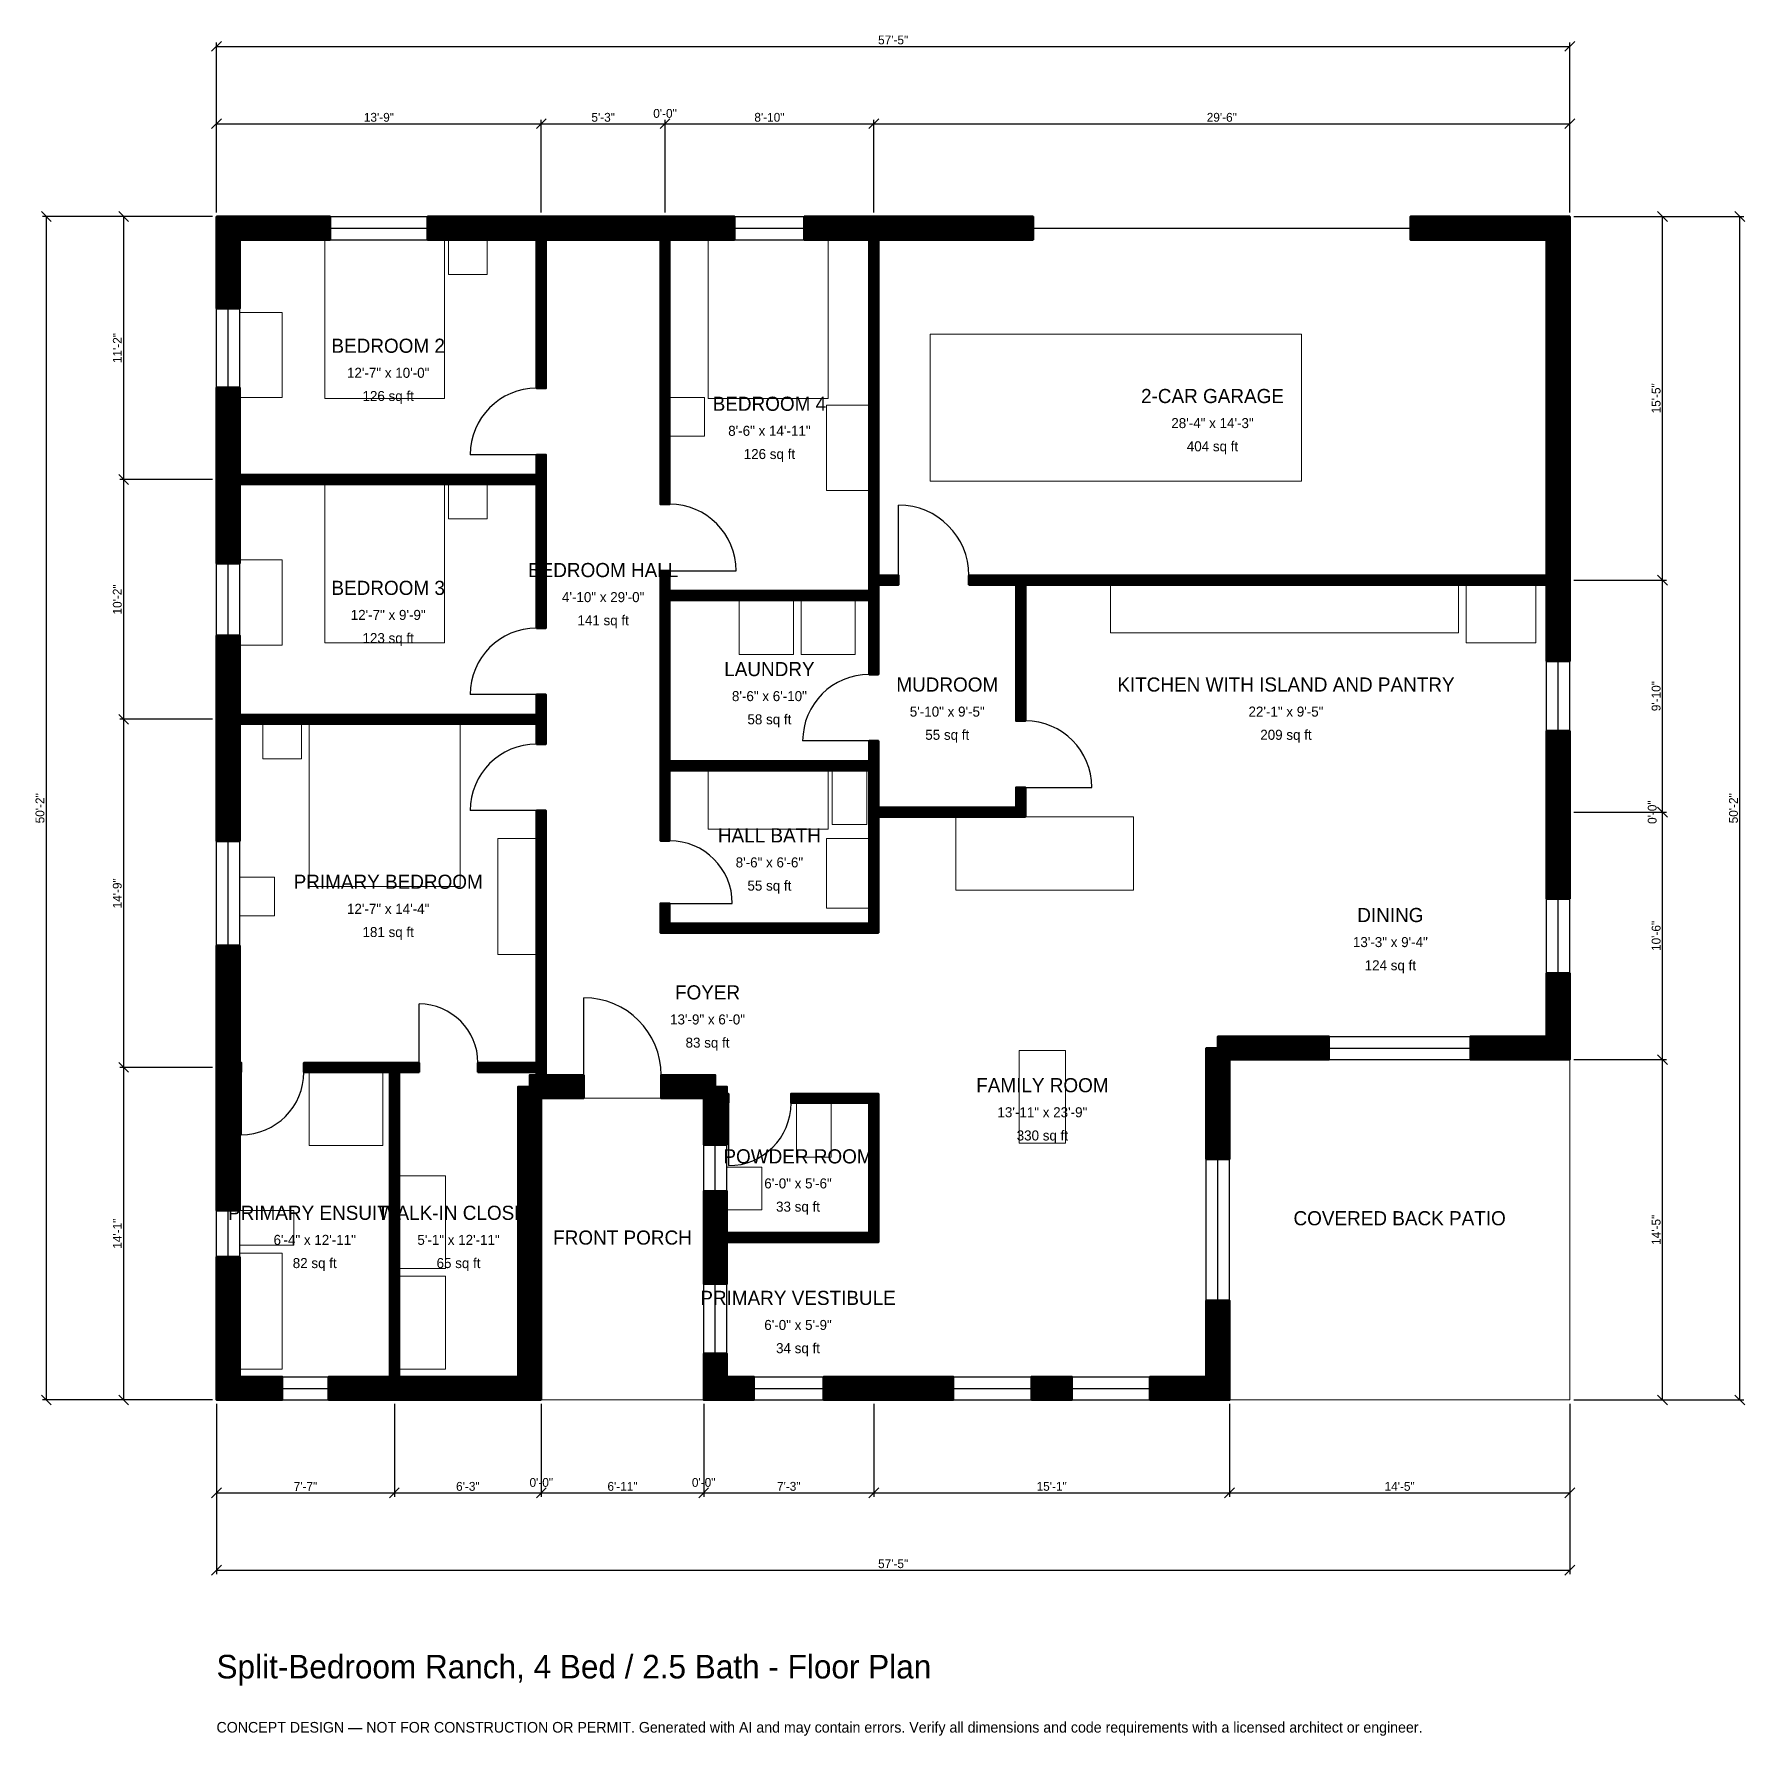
# Model space of a CAD drawing. Header units: inches. Extents: x -93 to 778, y -171 to 695.
import ezdxf
from ezdxf.enums import TextEntityAlignment as Align

# ---------------------------------------------------------------- set-up
doc = ezdxf.new("R2010")
doc.units = ezdxf.units.IN
doc.header["$MEASUREMENT"] = 0
doc.linetypes.add('DASHED', pattern=[0.6, 0.5, -0.1])
for name, color, linetype, lineweight in [('A-ANNO-DIMS', 1, 'Continuous', 13), ('A-ANNO-TEXT', 7, 'Continuous', 18), ('A-AREA-IDEN', 7, 'Continuous', 18), ('A-DOOR', 2, 'Continuous', 25), ('A-FLOR-FIXT', 9, 'Continuous', 13), ('A-FURN', 9, 'Continuous', 13), ('A-GLAZ', 4, 'Continuous', 25), ('A-SITE-PAVE', 8, 'Continuous', 13), ('A-WALL', 7, 'Continuous', 50), ('A-WALL-PATT', 8, 'Continuous', 13)]:
    doc.layers.add(name, color=color, linetype=linetype, lineweight=lineweight)
doc.dimstyles.new('PLAN', dxfattribs={"dimtxt": 4.5, "dimasz": 3, "dimexe": 2, "dimexo": 2, "dimgap": 1, "dimtad": 1, "dimdec": 0, "dimlunit": 4, "dimtsz": 2.5, "dimcen": 2.5, "dimclrd": 1, "dimclre": 1, "dimazin": 3, "dimtfac": 1, "dimtmove": 0, "dimatfit": 3})

msp = doc.modelspace()

# ---------------------------------------------------------------- hatches: boundary and pattern name
at = {"layer": 'A-WALL-PATT'}
h = msp.add_hatch(dxfattribs=at)
h.set_pattern_fill('ANSI31', color=8, scale=0.8)
h.paths.add_polyline_path([(165.3544, 0), (165.3543, 0), (165.3543, 0), (153.5433, 0), (153.5433, 0), (96.4567, 0), (92.9134, 0), (92.9134, 0), (88.189, 0), (88.189, 0), (84.6457, 0), (57.0866, 0), (57.0866, 11.811), (84.6457, 11.811), (88.189, 11.811), (88.189, 166.9291), (44.4882, 166.9291), (44.4882, 171.6535), (88.189, 171.6535), (92.9134, 171.6535), (103.1496, 171.6535), (103.1496, 166.9291), (92.9134, 166.9291), (92.9134, 11.811), (96.4567, 11.811), (153.5433, 11.811), (153.5433, 159.4488), (159.4488, 159.4488), (159.4488, 165.3543), (162.9921, 165.3543), (162.9921, 166.9291), (133.0709, 166.9291), (133.0709, 171.6535), (162.9921, 171.6535), (162.9921, 171.6535), (162.9921, 237.7953), (162.9921, 242.5197), (162.9921, 300), (167.7165, 300), (167.7165, 242.5197), (167.7165, 237.7953), (167.7165, 166.9291), (167.7165, 166.9291), (167.7165, 165.3543), (187.0079, 165.3543), (187.0079, 153.5433), (167.7165, 153.5433), (167.7165, 153.5433), (165.3544, 153.5433), (165.3544, 151.1811), (165.3543, 151.1811), (165.3543, 11.811), (165.3544, 11.811), (165.3544, 0)])
h.paths.add_polyline_path([(11.811, 0), (11.811, 0), (0, 0), (0, 0), (0, 0), (0, 11.811), (0, 11.811), (0, 72.8346), (11.811, 72.8346), (11.811, 11.811), (33.4646, 11.811), (33.4646, 0), (11.811, 0)])
h.paths.add_polyline_path([(0, 163.3858), (0, 166.9291), (0, 166.9291), (0, 171.6535), (0, 171.6535), (0, 175.1969), (0, 231.2992), (11.811, 231.2992), (11.811, 175.1969), (11.811, 171.6535), (12.5984, 171.6535), (12.5984, 166.9291), (11.811, 166.9291), (11.811, 163.3858), (11.811, 96.4567), (0, 96.4567), (0, 163.3858)])
h.paths.add_polyline_path([(0, 340.5512), (0, 344.0945), (0, 344.0945), (0, 348.8189), (0, 348.8189), (0, 352.3622), (0, 389.1732), (11.811, 389.1732), (11.811, 352.3622), (11.811, 348.8189), (162.9921, 348.8189), (162.9921, 359.0551), (167.7165, 359.0551), (167.7165, 348.8189), (167.7165, 344.0945), (167.7165, 333.8583), (162.9921, 333.8583), (162.9921, 344.0945), (11.811, 344.0945), (11.811, 340.5512), (11.811, 284.4488), (0, 284.4488), (0, 340.5512)])
h.paths.add_polyline_path([(0, 462.5984), (0, 466.1417), (0, 466.1417), (0, 470.8661), (0, 470.8661), (0, 474.4094), (0, 515.3543), (11.811, 515.3543), (11.811, 474.4094), (11.811, 470.8661), (162.9921, 470.8661), (162.9921, 481.1024), (167.7165, 481.1024), (167.7165, 470.8661), (167.7165, 466.1417), (167.7165, 392.9134), (162.9921, 392.9134), (162.9921, 466.1417), (11.811, 466.1417), (11.811, 462.5984), (11.811, 425.7874), (0, 425.7874), (0, 462.5984)])
h.paths.add_polyline_path([(0, 590.5512), (0, 590.5512), (0, 602.3622), (0, 602.3622), (0, 602.3622), (11.811, 602.3622), (11.811, 602.3622), (57.874, 602.3622), (57.874, 590.5512), (11.811, 590.5512), (11.811, 555.5118), (0, 555.5118), (0, 590.5512)])
h.paths.add_polyline_path([(162.9921, 602.3622), (162.9921, 602.3622), (167.7165, 602.3622), (167.7165, 602.3622), (171.2598, 602.3622), (171.2598, 602.3622), (222.4409, 602.3622), (222.4409, 602.3622), (225.9843, 602.3622), (225.9843, 602.3622), (230.7087, 602.3622), (230.7087, 602.3622), (263.7795, 602.3622), (263.7795, 590.5512), (234.252, 590.5512), (234.252, 590.5512), (230.7087, 590.5512), (230.7087, 455.9055), (225.9843, 455.9055), (225.9843, 590.5512), (167.7165, 590.5512), (167.7165, 514.9606), (162.9921, 514.9606), (162.9921, 590.5512), (159.4488, 590.5512), (159.4488, 590.5512), (107.4803, 590.5512), (107.4803, 602.3622), (162.9921, 602.3622)])
h.paths.add_polyline_path([(328.7402, 602.3622), (332.2835, 602.3622), (332.2835, 602.3622), (337.0079, 602.3622), (337.0079, 602.3622), (340.5512, 602.3622), (415.748, 602.3622), (415.748, 590.5512), (340.5512, 590.5512), (337.0079, 590.5512), (337.0079, 419.685), (347.2441, 419.685), (347.2441, 414.9606), (337.0079, 414.9606), (337.0079, 411.811), (337.0079, 407.0866), (337.0079, 407.0866), (337.0079, 369.2913), (332.2835, 369.2913), (332.2835, 407.0866), (230.7087, 407.0866), (230.7087, 325.1969), (332.2835, 325.1969), (332.2835, 335.4331), (337.0079, 335.4331), (337.0079, 325.1969), (337.0079, 320.4724), (337.0079, 301.5748), (407.0866, 301.5748), (407.0866, 311.811), (411.811, 311.811), (411.811, 301.5748), (411.811, 296.8504), (407.0866, 296.8504), (337.0079, 296.8504), (337.0079, 242.5197), (337.0079, 237.7953), (332.2835, 237.7953), (230.7087, 237.7953), (225.9843, 237.7953), (225.9843, 237.7953), (225.9843, 242.5197), (225.9843, 242.5197), (225.9843, 252.7559), (230.7087, 252.7559), (230.7087, 242.5197), (332.2835, 242.5197), (332.2835, 296.8504), (332.2835, 301.5748), (332.2835, 320.4724), (230.7087, 320.4724), (230.7087, 284.6457), (225.9843, 284.6457), (225.9843, 320.4724), (225.9843, 320.4724), (225.9843, 325.1969), (225.9843, 325.1969), (225.9843, 407.0866), (225.9843, 407.0866), (225.9843, 411.811), (225.9843, 411.811), (225.9843, 422.0472), (230.7087, 422.0472), (230.7087, 411.811), (332.2835, 411.811), (332.2835, 414.9606), (332.2835, 419.685), (332.2835, 590.5512), (328.7402, 590.5512), (299.2126, 590.5512), (299.2126, 602.3622), (328.7402, 602.3622)])
h.paths.add_polyline_path([(677.1654, 602.3622), (677.1654, 602.3622), (688.9764, 602.3622), (688.9764, 602.3622), (688.9764, 602.3622), (688.9764, 590.5512), (688.9764, 590.5512), (688.9764, 423.2283), (688.9764, 419.685), (688.9764, 419.685), (688.9764, 414.9606), (688.9764, 414.9606), (688.9764, 411.4173), (688.9764, 375.9843), (677.1654, 375.9843), (677.1654, 411.4173), (677.1654, 414.9606), (411.811, 414.9606), (411.811, 345.6693), (407.0866, 345.6693), (407.0866, 414.9606), (383.0709, 414.9606), (383.0709, 419.685), (407.0866, 419.685), (411.811, 419.685), (677.1654, 419.685), (677.1654, 423.2283), (677.1654, 590.5512), (607.874, 590.5512), (607.874, 602.3622), (677.1654, 602.3622)])
h.paths.add_polyline_path([(688.9764, 305.1181), (688.9764, 293.3071), (688.9764, 255.1181), (677.1654, 255.1181), (677.1654, 293.3071), (677.1654, 305.1181), (677.1654, 340.5512), (688.9764, 340.5512), (688.9764, 305.1181)])
h.paths.add_polyline_path([(688.9764, 185.0394), (688.9764, 185.0394), (688.9764, 173.2283), (688.9764, 173.2283), (688.9764, 173.2283), (677.1654, 173.2283), (677.1654, 173.2283), (638.3858, 173.2283), (638.3858, 185.0394), (677.1654, 185.0394), (677.1654, 217.3228), (688.9764, 217.3228), (688.9764, 185.0394)])
h.paths.add_polyline_path([(515.748, 173.2283), (515.748, 122.6378), (503.937, 122.6378), (503.937, 179.1339), (509.8425, 179.1339), (509.8425, 185.0394), (566.3386, 185.0394), (566.3386, 173.2283), (515.748, 173.2283)])
h.paths.add_polyline_path([(515.748, 11.811), (515.7481, 11.811), (515.7481, 0), (515.748, 0), (515.748, 0), (503.937, 0), (503.937, 0), (475.2625, 0), (475.2625, 11.811), (503.937, 11.811), (503.937, 50.5906), (515.748, 50.5906), (515.748, 11.811)])
h.paths.add_polyline_path([(414.895, 0), (414.895, 11.811), (435.4987, 11.811), (435.4987, 0), (414.895, 0)])
h.paths.add_polyline_path([(340.5512, 0), (328.7402, 0), (309.0551, 0), (309.0551, 11.811), (328.7402, 11.811), (340.5512, 11.811), (375.1312, 11.811), (375.1312, 0), (340.5512, 0)])
h.paths.add_polyline_path([(259.8425, 0), (259.8425, 0), (248.0315, 0), (248.0315, 0), (248.0315, 0), (248.0315, 11.811), (248.0315, 11.811), (248.0315, 23.622), (259.8425, 23.622), (259.8425, 11.811), (273.622, 11.811), (273.622, 0), (259.8425, 0)])
h.paths.add_polyline_path([(248.0315, 76.7717), (248.0315, 80.315), (248.0315, 80.315), (248.0315, 85.0394), (248.0315, 85.0394), (248.0315, 88.5827), (248.0315, 106.2992), (259.8425, 106.2992), (259.8425, 88.5827), (259.8425, 85.0394), (332.2835, 85.0394), (332.2835, 151.1811), (292.5197, 151.1811), (292.5197, 155.9055), (332.2835, 155.9055), (337.0079, 155.9055), (337.0079, 151.1811), (337.0079, 85.0394), (337.0079, 80.315), (332.2835, 80.315), (259.8425, 80.315), (259.8425, 76.7717), (259.8425, 59.0551), (248.0315, 59.0551), (248.0315, 76.7717)])
h.paths.add_polyline_path([(248.0315, 151.1811), (248.0315, 151.1811), (248.0315, 153.5433), (245.6693, 153.5433), (245.6693, 153.5433), (226.378, 153.5433), (226.378, 165.3543), (253.937, 165.3543), (253.937, 159.4488), (259.8425, 159.4488), (259.8425, 155.9055), (260.6299, 155.9055), (260.6299, 151.1811), (259.8425, 151.1811), (259.8425, 129.9213), (248.0315, 129.9213), (248.0315, 151.1811)])

# ---------------------------------------------------------------- linework, layer by layer
at = {"layer": 'A-DOOR', "linetype": 'DASHED'}
msp.add_line((415.748, 596.4567), (607.874, 596.4567), dxfattribs=at)
at = {"layer": 'A-DOOR'}
for p, q in [((162.9921, 481.1024), (129.1339, 481.1024)), ((347.2441, 419.685), (347.2441, 455.5118)), ((230.7087, 422.0472), (264.5669, 422.0472)), ((162.9921, 359.0551), (129.1339, 359.0551)), ((332.2835, 335.4331), (298.4252, 335.4331)), ((411.811, 311.811), (445.6693, 311.811)), ((162.9921, 300), (129.1339, 300)), ((230.7087, 252.7559), (262.5984, 252.7559)), ((103.1496, 171.6535), (103.1496, 201.5748)), ((187.0079, 165.3543), (187.0079, 204.7244)), ((12.5984, 166.9291), (12.5984, 135.0394)), ((260.6299, 151.1811), (260.6299, 119.2913))]:
    msp.add_line(p, q, dxfattribs=at)
for centre, radius, start, end in [((162.9921, 481.1024), 33.8583, 90, 180), ((230.7087, 422.0472), 33.8583, 0, 90), ((347.2441, 419.685), 35.8268, 0, 90), ((162.9921, 359.0551), 33.8583, 90, 180), ((332.2835, 335.4331), 33.8583, 90, 180), ((411.811, 311.811), 33.8583, 0, 90), ((162.9921, 300), 33.8583, 90, 180), ((230.7087, 252.7559), 31.8898, 0, 90), ((103.1496, 171.6535), 29.9213, 0, 90), ((187.0079, 165.3543), 39.3701, 0, 90), ((12.5984, 166.9291), 31.8898, 270, 360), ((260.6299, 151.1811), 31.8898, 270, 360)]:
    msp.add_arc(centre, radius, start, end, dxfattribs=at)
at = {"layer": 'A-FLOR-FIXT'}
for points in [[(455.1181, 390.5512), (632.2835, 390.5512), (632.2835, 414.9606), (455.1181, 414.9606)], [(250.3937, 290.5512), (311.4173, 290.5512), (311.4173, 320.4724), (250.3937, 320.4724)], [(313.3858, 292.9134), (331.1024, 292.9134), (331.1024, 320.4724), (313.3858, 320.4724)], [(310.6299, 250.3937), (332.2835, 250.3937), (332.2835, 285.8268), (310.6299, 285.8268)], [(47.2441, 129.5276), (84.6457, 129.5276), (84.6457, 166.9291), (47.2441, 166.9291)], [(295.2756, 123.622), (312.9921, 123.622), (312.9921, 151.1811), (295.2756, 151.1811)], [(259.8425, 96.8504), (277.5591, 96.8504), (277.5591, 118.5039), (259.8425, 118.5039)], [(11.811, 78.7402), (39.3701, 78.7402), (39.3701, 96.4567), (11.811, 96.4567)], [(11.811, 15.748), (33.4646, 15.748), (33.4646, 74.8031), (11.811, 74.8031)]]:
    msp.add_lwpolyline(points, close=True, dxfattribs=at)
at = {"layer": 'A-FURN'}
for points in [[(55.1181, 509.8425), (116.1417, 509.8425), (116.1417, 590.5512), (55.1181, 590.5512)], [(118.1102, 572.8346), (137.7953, 572.8346), (137.7953, 590.5512), (118.1102, 590.5512)], [(250.3937, 509.8425), (311.4173, 509.8425), (311.4173, 590.5512), (250.3937, 590.5512)], [(11.811, 510.2362), (33.4646, 510.2362), (33.4646, 553.5433), (11.811, 553.5433)], [(363.3858, 467.7165), (552.3622, 467.7165), (552.3622, 542.5197), (363.3858, 542.5197)], [(230.7087, 490.5512), (248.4252, 490.5512), (248.4252, 510.2362), (230.7087, 510.2362)], [(310.6299, 462.9921), (332.2835, 462.9921), (332.2835, 506.2992), (310.6299, 506.2992)], [(55.1181, 385.4331), (116.1417, 385.4331), (116.1417, 466.1417), (55.1181, 466.1417)], [(118.1102, 448.4252), (137.7953, 448.4252), (137.7953, 466.1417), (118.1102, 466.1417)], [(11.811, 384.252), (33.4646, 384.252), (33.4646, 427.5591), (11.811, 427.5591)], [(636.2205, 385.4331), (671.6535, 385.4331), (671.6535, 414.9606), (636.2205, 414.9606)], [(266.1417, 379.5276), (293.7008, 379.5276), (293.7008, 407.0866), (266.1417, 407.0866)], [(297.6378, 379.5276), (325.1969, 379.5276), (325.1969, 407.0866), (297.6378, 407.0866)], [(23.622, 326.378), (43.3071, 326.378), (43.3071, 344.0945), (23.622, 344.0945)], [(47.2441, 261.4173), (124.0157, 261.4173), (124.0157, 344.0945), (47.2441, 344.0945)], [(376.378, 259.4488), (466.9291, 259.4488), (466.9291, 296.8504), (376.378, 296.8504)], [(143.3071, 226.7717), (162.9921, 226.7717), (162.9921, 285.8268), (143.3071, 285.8268)], [(11.811, 246.4567), (29.5276, 246.4567), (29.5276, 266.1417), (11.811, 266.1417)], [(408.6614, 130.7087), (432.2835, 130.7087), (432.2835, 177.9528), (408.6614, 177.9528)], [(92.9134, 66.9291), (116.5354, 66.9291), (116.5354, 114.1732), (92.9134, 114.1732)], [(92.9134, 15.748), (116.5354, 15.748), (116.5354, 62.9921), (92.9134, 62.9921)]]:
    msp.add_lwpolyline(points, close=True, dxfattribs=at)
at = {"layer": 'A-GLAZ'}
for p, q in [((57.874, 602.3622), (107.4803, 602.3622)), ((263.7795, 602.3622), (299.2126, 602.3622)), ((57.874, 596.4567), (107.4803, 596.4567)), ((263.7795, 596.4567), (299.2126, 596.4567)), ((57.874, 590.5512), (107.4803, 590.5512)), ((263.7795, 590.5512), (299.2126, 590.5512)), ((0, 515.3543), (0, 555.5118)), ((5.9055, 515.3543), (5.9055, 555.5118)), ((11.811, 515.3543), (11.811, 555.5118)), ((0, 389.1732), (0, 425.7874)), ((5.9055, 389.1732), (5.9055, 425.7874)), ((11.811, 389.1732), (11.811, 425.7874)), ((677.1654, 340.5512), (677.1654, 375.9843)), ((683.0709, 340.5512), (683.0709, 375.9843)), ((688.9764, 340.5512), (688.9764, 375.9843)), ((0, 231.2992), (0, 284.4488)), ((5.9055, 231.2992), (5.9055, 284.4488)), ((11.811, 231.2992), (11.811, 284.4488)), ((677.1654, 217.3228), (677.1654, 255.1181)), ((683.0709, 217.3228), (683.0709, 255.1181)), ((688.9764, 217.3228), (688.9764, 255.1181)), ((566.3386, 185.0394), (638.3858, 185.0394)), ((566.3386, 179.1339), (638.3858, 179.1339)), ((566.3386, 173.2283), (638.3858, 173.2283)), ((248.0315, 106.2992), (248.0315, 129.9213)), ((253.937, 106.2992), (253.937, 129.9213)), ((259.8425, 106.2992), (259.8425, 129.9213)), ((503.937, 50.5906), (503.937, 122.6378)), ((509.8425, 50.5906), (509.8425, 122.6378)), ((515.748, 50.5906), (515.748, 122.6378)), ((0, 72.8346), (0, 96.4567)), ((5.9055, 72.8346), (5.9055, 96.4567)), ((11.811, 72.8346), (11.811, 96.4567)), ((248.0315, 23.622), (248.0315, 59.0551)), ((253.937, 23.622), (253.937, 59.0551)), ((259.8425, 23.622), (259.8425, 59.0551)), ((33.4646, 11.811), (57.0866, 11.811)), ((273.622, 11.811), (309.0551, 11.811)), ((375.1312, 11.811), (414.895, 11.811)), ((435.4987, 11.811), (475.2625, 11.811)), ((33.4646, 5.9055), (57.0866, 5.9055)), ((33.4646, 0), (57.0866, 0)), ((273.622, 5.9055), (309.0551, 5.9055)), ((273.622, 0), (309.0551, 0)), ((375.1312, 5.9055), (414.895, 5.9055)), ((375.1312, 0), (414.895, 0)), ((435.4987, 5.9055), (475.2625, 5.9055)), ((435.4987, 0), (475.2625, 0))]:
    msp.add_line(p, q, dxfattribs=at)
at = {"layer": 'A-SITE-PAVE', "linetype": 'DASHED'}
for points in [[(515.748, 0), (688.9764, 0), (688.9764, 173.2283), (515.748, 173.2283)], [(165.3543, 0), (248.0315, 0), (248.0315, 153.5433), (165.3543, 153.5433)]]:
    msp.add_lwpolyline(points, close=True, dxfattribs=at)
at = {"layer": 'A-WALL'}
for points in [[(0, 590.5512), (0, 590.5512), (0, 602.3622), (0, 602.3622), (0, 602.3622), (11.811, 602.3622), (11.811, 602.3622), (57.874, 602.3622), (57.874, 590.5512), (11.811, 590.5512), (11.811, 555.5118), (0, 555.5118), (0, 590.5512)], [(162.9921, 602.3622), (162.9921, 602.3622), (167.7165, 602.3622), (167.7165, 602.3622), (171.2598, 602.3622), (171.2598, 602.3622), (222.4409, 602.3622), (222.4409, 602.3622), (225.9843, 602.3622), (225.9843, 602.3622), (230.7087, 602.3622), (230.7087, 602.3622), (263.7795, 602.3622), (263.7795, 590.5512), (234.252, 590.5512), (234.252, 590.5512), (230.7087, 590.5512), (230.7087, 455.9055), (225.9843, 455.9055), (225.9843, 590.5512), (167.7165, 590.5512), (167.7165, 514.9606), (162.9921, 514.9606), (162.9921, 590.5512), (159.4488, 590.5512), (159.4488, 590.5512), (107.4803, 590.5512), (107.4803, 602.3622), (162.9921, 602.3622)], [(328.7402, 602.3622), (332.2835, 602.3622), (332.2835, 602.3622), (337.0079, 602.3622), (337.0079, 602.3622), (340.5512, 602.3622), (415.748, 602.3622), (415.748, 590.5512), (340.5512, 590.5512), (337.0079, 590.5512), (337.0079, 419.685), (347.2441, 419.685), (347.2441, 414.9606), (337.0079, 414.9606), (337.0079, 411.811), (337.0079, 407.0866), (337.0079, 407.0866), (337.0079, 369.2913), (332.2835, 369.2913), (332.2835, 407.0866), (230.7087, 407.0866), (230.7087, 325.1969), (332.2835, 325.1969), (332.2835, 335.4331), (337.0079, 335.4331), (337.0079, 325.1969), (337.0079, 320.4724), (337.0079, 301.5748), (407.0866, 301.5748), (407.0866, 311.811), (411.811, 311.811), (411.811, 301.5748), (411.811, 296.8504), (407.0866, 296.8504), (337.0079, 296.8504), (337.0079, 242.5197), (337.0079, 237.7953), (332.2835, 237.7953), (230.7087, 237.7953), (225.9843, 237.7953), (225.9843, 237.7953), (225.9843, 242.5197), (225.9843, 242.5197), (225.9843, 252.7559), (230.7087, 252.7559), (230.7087, 242.5197), (332.2835, 242.5197), (332.2835, 296.8504), (332.2835, 301.5748), (332.2835, 320.4724), (230.7087, 320.4724), (230.7087, 284.6457), (225.9843, 284.6457), (225.9843, 320.4724), (225.9843, 320.4724), (225.9843, 325.1969), (225.9843, 325.1969), (225.9843, 407.0866), (225.9843, 407.0866), (225.9843, 411.811), (225.9843, 411.811), (225.9843, 422.0472), (230.7087, 422.0472), (230.7087, 411.811), (332.2835, 411.811), (332.2835, 414.9606), (332.2835, 419.685), (332.2835, 590.5512), (328.7402, 590.5512), (299.2126, 590.5512), (299.2126, 602.3622), (328.7402, 602.3622)], [(677.1654, 602.3622), (677.1654, 602.3622), (688.9764, 602.3622), (688.9764, 602.3622), (688.9764, 602.3622), (688.9764, 590.5512), (688.9764, 590.5512), (688.9764, 423.2283), (688.9764, 419.685), (688.9764, 419.685), (688.9764, 414.9606), (688.9764, 414.9606), (688.9764, 411.4173), (688.9764, 375.9843), (677.1654, 375.9843), (677.1654, 411.4173), (677.1654, 414.9606), (411.811, 414.9606), (411.811, 345.6693), (407.0866, 345.6693), (407.0866, 414.9606), (383.0709, 414.9606), (383.0709, 419.685), (407.0866, 419.685), (411.811, 419.685), (677.1654, 419.685), (677.1654, 423.2283), (677.1654, 590.5512), (607.874, 590.5512), (607.874, 602.3622), (677.1654, 602.3622)], [(0, 462.5984), (0, 466.1417), (0, 466.1417), (0, 470.8661), (0, 470.8661), (0, 474.4094), (0, 515.3543), (11.811, 515.3543), (11.811, 474.4094), (11.811, 470.8661), (162.9921, 470.8661), (162.9921, 481.1024), (167.7165, 481.1024), (167.7165, 470.8661), (167.7165, 466.1417), (167.7165, 392.9134), (162.9921, 392.9134), (162.9921, 466.1417), (11.811, 466.1417), (11.811, 462.5984), (11.811, 425.7874), (0, 425.7874), (0, 462.5984)], [(0, 340.5512), (0, 344.0945), (0, 344.0945), (0, 348.8189), (0, 348.8189), (0, 352.3622), (0, 389.1732), (11.811, 389.1732), (11.811, 352.3622), (11.811, 348.8189), (162.9921, 348.8189), (162.9921, 359.0551), (167.7165, 359.0551), (167.7165, 348.8189), (167.7165, 344.0945), (167.7165, 333.8583), (162.9921, 333.8583), (162.9921, 344.0945), (11.811, 344.0945), (11.811, 340.5512), (11.811, 284.4488), (0, 284.4488), (0, 340.5512)], [(688.9764, 305.1181), (688.9764, 293.3071), (688.9764, 255.1181), (677.1654, 255.1181), (677.1654, 293.3071), (677.1654, 305.1181), (677.1654, 340.5512), (688.9764, 340.5512), (688.9764, 305.1181)], [(165.3544, 0), (165.3543, 0), (165.3543, 0), (153.5433, 0), (153.5433, 0), (96.4567, 0), (92.9134, 0), (92.9134, 0), (88.189, 0), (88.189, 0), (84.6457, 0), (57.0866, 0), (57.0866, 11.811), (84.6457, 11.811), (88.189, 11.811), (88.189, 166.9291), (44.4882, 166.9291), (44.4882, 171.6535), (88.189, 171.6535), (92.9134, 171.6535), (103.1496, 171.6535), (103.1496, 166.9291), (92.9134, 166.9291), (92.9134, 11.811), (96.4567, 11.811), (153.5433, 11.811), (153.5433, 159.4488), (159.4488, 159.4488), (159.4488, 165.3543), (162.9921, 165.3543), (162.9921, 166.9291), (133.0709, 166.9291), (133.0709, 171.6535), (162.9921, 171.6535), (162.9921, 171.6535), (162.9921, 237.7953), (162.9921, 242.5197), (162.9921, 300), (167.7165, 300), (167.7165, 242.5197), (167.7165, 237.7953), (167.7165, 166.9291), (167.7165, 166.9291), (167.7165, 165.3543), (187.0079, 165.3543), (187.0079, 153.5433), (167.7165, 153.5433), (167.7165, 153.5433), (165.3544, 153.5433), (165.3544, 151.1811), (165.3543, 151.1811), (165.3543, 11.811), (165.3544, 11.811), (165.3544, 0)], [(0, 163.3858), (0, 166.9291), (0, 166.9291), (0, 171.6535), (0, 171.6535), (0, 175.1969), (0, 231.2992), (11.811, 231.2992), (11.811, 175.1969), (11.811, 171.6535), (12.5984, 171.6535), (12.5984, 166.9291), (11.811, 166.9291), (11.811, 163.3858), (11.811, 96.4567), (0, 96.4567), (0, 163.3858)], [(688.9764, 185.0394), (688.9764, 185.0394), (688.9764, 173.2283), (688.9764, 173.2283), (688.9764, 173.2283), (677.1654, 173.2283), (677.1654, 173.2283), (638.3858, 173.2283), (638.3858, 185.0394), (677.1654, 185.0394), (677.1654, 217.3228), (688.9764, 217.3228), (688.9764, 185.0394)], [(515.748, 173.2283), (515.748, 122.6378), (503.937, 122.6378), (503.937, 179.1339), (509.8425, 179.1339), (509.8425, 185.0394), (566.3386, 185.0394), (566.3386, 173.2283), (515.748, 173.2283)], [(248.0315, 151.1811), (248.0315, 151.1811), (248.0315, 153.5433), (245.6693, 153.5433), (245.6693, 153.5433), (226.378, 153.5433), (226.378, 165.3543), (253.937, 165.3543), (253.937, 159.4488), (259.8425, 159.4488), (259.8425, 155.9055), (260.6299, 155.9055), (260.6299, 151.1811), (259.8425, 151.1811), (259.8425, 129.9213), (248.0315, 129.9213), (248.0315, 151.1811)], [(248.0315, 76.7717), (248.0315, 80.315), (248.0315, 80.315), (248.0315, 85.0394), (248.0315, 85.0394), (248.0315, 88.5827), (248.0315, 106.2992), (259.8425, 106.2992), (259.8425, 88.5827), (259.8425, 85.0394), (332.2835, 85.0394), (332.2835, 151.1811), (292.5197, 151.1811), (292.5197, 155.9055), (332.2835, 155.9055), (337.0079, 155.9055), (337.0079, 151.1811), (337.0079, 85.0394), (337.0079, 80.315), (332.2835, 80.315), (259.8425, 80.315), (259.8425, 76.7717), (259.8425, 59.0551), (248.0315, 59.0551), (248.0315, 76.7717)], [(11.811, 0), (11.811, 0), (0, 0), (0, 0), (0, 0), (0, 11.811), (0, 11.811), (0, 72.8346), (11.811, 72.8346), (11.811, 11.811), (33.4646, 11.811), (33.4646, 0), (11.811, 0)], [(515.748, 11.811), (515.7481, 11.811), (515.7481, 0), (515.748, 0), (515.748, 0), (503.937, 0), (503.937, 0), (475.2625, 0), (475.2625, 11.811), (503.937, 11.811), (503.937, 50.5906), (515.748, 50.5906), (515.748, 11.811)], [(259.8425, 0), (259.8425, 0), (248.0315, 0), (248.0315, 0), (248.0315, 0), (248.0315, 11.811), (248.0315, 11.811), (248.0315, 23.622), (259.8425, 23.622), (259.8425, 11.811), (273.622, 11.811), (273.622, 0), (259.8425, 0)], [(340.5512, 0), (328.7402, 0), (309.0551, 0), (309.0551, 11.811), (328.7402, 11.811), (340.5512, 11.811), (375.1312, 11.811), (375.1312, 0), (340.5512, 0)], [(414.895, 0), (414.895, 11.811), (435.4987, 11.811), (435.4987, 0), (414.895, 0)]]:
    msp.add_lwpolyline(points, close=True, dxfattribs=at)

# ---------------------------------------------------------------- texts
at = {"layer": 'A-ANNO-TEXT'}
for s, height, p in [('Split-Bedroom Ranch, 4 Bed / 2.5 Bath - Floor Plan', 12, (0, -141.7323)), ('CONCEPT DESIGN — NOT FOR CONSTRUCTION OR PERMIT. Generated with AI and may contain errors. Verify all dimensions and code requirements with a licensed architect or engineer.', 5.4, (0, -169.2913))]:
    msp.add_text(s, height=height, dxfattribs=at).set_placement(p)
at = {"layer": 'A-AREA-IDEN'}
for s, height, p in [('BEDROOM 2', 7.2, (87.4016, 536.6142)), ('12\'-7" x 10\'-0"', 5.1, (87.4016, 522.8346)), ('126 sq ft', 5.1, (87.4016, 511.0236)), ('2-CAR GARAGE', 7.2, (507.0866, 511.0236)), ('BEDROOM 4', 7.2, (281.4961, 507.0866)), ('28\'-4" x 14\'-3"', 5.1, (507.0866, 497.2441)), ('8\'-6" x 14\'-11"', 5.1, (281.4961, 493.3071)), ('404 sq ft', 5.1, (507.0866, 485.4331)), ('126 sq ft', 5.1, (281.4961, 481.4961)), ('BEDROOM HALL', 7.2, (196.8504, 422.4409)), ('BEDROOM 3', 7.2, (87.4016, 413.3858)), ('4\'-10" x 29\'-0"', 5.1, (196.8504, 408.6614)), ('12\'-7" x 9\'-9"', 5.1, (87.4016, 399.6063)), ('141 sq ft', 5.1, (196.8504, 396.8504)), ('123 sq ft', 5.1, (87.4016, 387.7953)), ('LAUNDRY', 7.2, (281.4961, 372.0472)), ('MUDROOM', 7.2, (372.0472, 364.1732)), ('KITCHEN WITH ISLAND AND PANTRY', 7.2, (544.4882, 364.1732)), ('8\'-6" x 6\'-10"', 5.1, (281.4961, 358.2677)), ('58 sq ft', 5.1, (281.4961, 346.4567)), ('5\'-10" x 9\'-5"', 5.1, (372.0472, 350.3937)), ('22\'-1" x 9\'-5"', 5.1, (544.4882, 350.3937)), ('55 sq ft', 5.1, (372.0472, 338.5827)), ('209 sq ft', 5.1, (544.4882, 338.5827)), ('HALL BATH', 7.2, (281.4961, 287.4016)), ('8\'-6" x 6\'-6"', 5.1, (281.4961, 273.622)), ('PRIMARY BEDROOM', 7.2, (87.4016, 263.7795)), ('55 sq ft', 5.1, (281.4961, 261.811)), ('12\'-7" x 14\'-4"', 5.1, (87.4016, 250)), ('DINING', 7.2, (597.6378, 246.8504)), ('181 sq ft', 5.1, (87.4016, 238.189)), ('13\'-3" x 9\'-4"', 5.1, (597.6378, 233.0709)), ('124 sq ft', 5.1, (597.6378, 221.2598)), ('FOYER', 7.2, (250, 207.4803)), ('13\'-9" x 6\'-0"', 5.1, (250, 193.7008)), ('83 sq ft', 5.1, (250, 181.8898)), ('FAMILY ROOM', 7.2, (420.4724, 160.2362)), ('13\'-11" x 23\'-9"', 5.1, (420.4724, 146.4567)), ('330 sq ft', 5.1, (420.4724, 134.6457)), ('POWDER ROOM', 7.2, (296.063, 124.0157)), ('6\'-0" x 5\'-6"', 5.1, (296.063, 110.2362)), ('PRIMARY ENSUITE', 7.2, (50, 95.2756)), ('WALK-IN CLOSET', 7.2, (123.2283, 95.2756)), ('33 sq ft', 5.1, (296.063, 98.4252)), ('COVERED BACK PATIO', 7.2, (602.3622, 92.5197)), ('6\'-4" x 12\'-11"', 5.1, (50, 81.4961)), ('5\'-1" x 12\'-11"', 5.1, (123.2283, 81.4961)), ('FRONT PORCH', 7.2, (206.6929, 82.6772)), ('82 sq ft', 5.1, (50, 69.685)), ('65 sq ft', 5.1, (123.2283, 69.685)), ('PRIMARY VESTIBULE', 7.2, (296.063, 51.9685)), ('6\'-0" x 5\'-9"', 5.1, (296.063, 38.189)), ('34 sq ft', 5.1, (296.063, 26.378))]:
    msp.add_text(s, height=height, dxfattribs=at).set_placement(p, align=Align.MIDDLE_CENTER)

# ---------------------------------------------------------------- dimensions: what is measured, and where the dimension line sits
at = {"layer": 'A-ANNO-DIMS'}
for base, p1, p2, text in [((0, 688.9764), (0, 602.3622), (688.9764, 602.3622), '57\'-5"'), ((0, 649.6063), (0, 602.3622), (165.3543, 602.3622), '13\'-9"'), ((165.3543, 649.6063), (165.3543, 602.3622), (228.3465, 602.3622), '5\'-3"'), ((228.3465, 649.6063), (228.3465, 602.3622), (228.3465, 602.3622), '0\'-0"'), ((228.3465, 649.6063), (228.3465, 602.3622), (334.6457, 602.3622), '8\'-10"'), ((334.6457, 649.6063), (334.6457, 602.3622), (688.9764, 602.3622), '29\'-6"'), ((0, -47.2441), (0, 0), (90.5512, 0), '7\'-7"'), ((0, -86.6142), (0, 0), (688.9764, 0), '57\'-5"'), ((90.5512, -47.2441), (90.5512, 0), (165.3543, 0), '6\'-3"'), ((165.3543, -47.2441), (165.3543, 0), (165.3543, 0), '0\'-0"'), ((165.3543, -47.2441), (165.3543, 0), (248.0315, 0), '6\'-11"'), ((248.0315, -47.2441), (248.0315, 0), (248.0315, 0), '0\'-0"'), ((248.0315, -47.2441), (248.0315, 0), (334.6457, 0), '7\'-3"'), ((334.6457, -47.2441), (334.6457, 0), (515.748, 0), '15\'-1"'), ((515.748, -47.2441), (515.748, 0), (688.9764, 0), '14\'-5"')]:
    msp.add_linear_dim(base=base, p1=p1, p2=p2, text=text, dimstyle='PLAN', dxfattribs=at).render()
for base, p1, p2, text in [((-86.6142, 0), (0, 0), (0, 602.3622), '50\'-2"'), ((-47.2441, 468.5039), (0, 468.5039), (0, 602.3622), '11\'-2"'), ((736.2205, 417.3228), (688.9764, 417.3228), (688.9764, 602.3622), '15\'-5"'), ((775.5906, 0), (688.9764, 0), (688.9764, 602.3622), '50\'-2"'), ((-47.2441, 346.4567), (0, 346.4567), (0, 468.5039), '10\'-2"'), ((736.2205, 299.2126), (688.9764, 299.2126), (688.9764, 417.3228), '9\'-10"'), ((-47.2441, 169.2913), (0, 169.2913), (0, 346.4567), '14\'-9"'), ((736.2205, 299.2126), (688.9764, 299.2126), (688.9764, 299.2126), '0\'-0"'), ((736.2205, 173.2283), (688.9764, 173.2283), (688.9764, 299.2126), '10\'-6"'), ((736.2205, 0), (688.9764, 0), (688.9764, 173.2283), '14\'-5"'), ((-47.2441, 0), (0, 0), (0, 169.2913), '14\'-1"')]:
    msp.add_linear_dim(base=base, p1=p1, p2=p2, angle=90, text=text, dimstyle='PLAN', dxfattribs=at).render()

doc.saveas('drawing.dxf')
